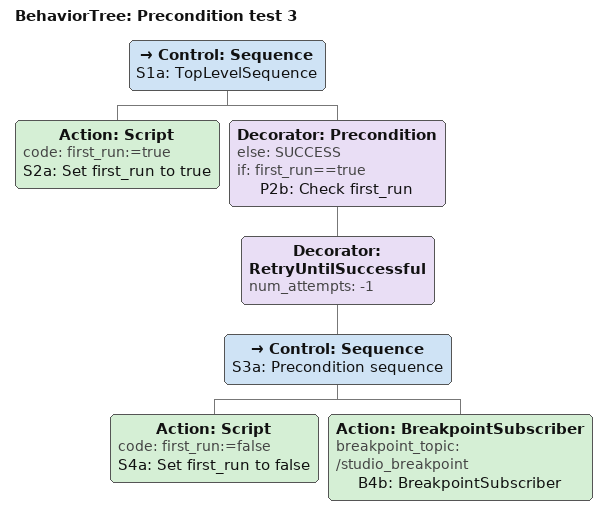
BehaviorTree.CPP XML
<?xml version="1.0" encoding="utf-8" ?>
<root BTCPP_format="4" main_tree_to_execute="Precondition test 3">
  <BehaviorTree ID="Precondition test 3" _description="">
    <Control ID="Sequence" name="S1a: TopLevelSequence">
      <Action
        ID="Script"
        code="first_run:=true"
        name="S2a: Set first_run to true"
      />
      <Decorator
        ID="Precondition"
        else="SUCCESS"
        if="first_run==true"
        name="P2b: Check first_run"
      >
        <Decorator ID="RetryUntilSuccessful" num_attempts="-1">
          <Control ID="Sequence" name="S3a: Precondition sequence">
            <Action
              ID="Script"
              code="first_run:=false"
              name="S4a: Set first_run to false"
            />
            <Action
              ID="BreakpointSubscriber"
              breakpoint_topic="/studio_breakpoint"
              name="B4b: BreakpointSubscriber"
            />
          </Control>
        </Decorator>
      </Decorator>
    </Control>
  </BehaviorTree>
</root>
